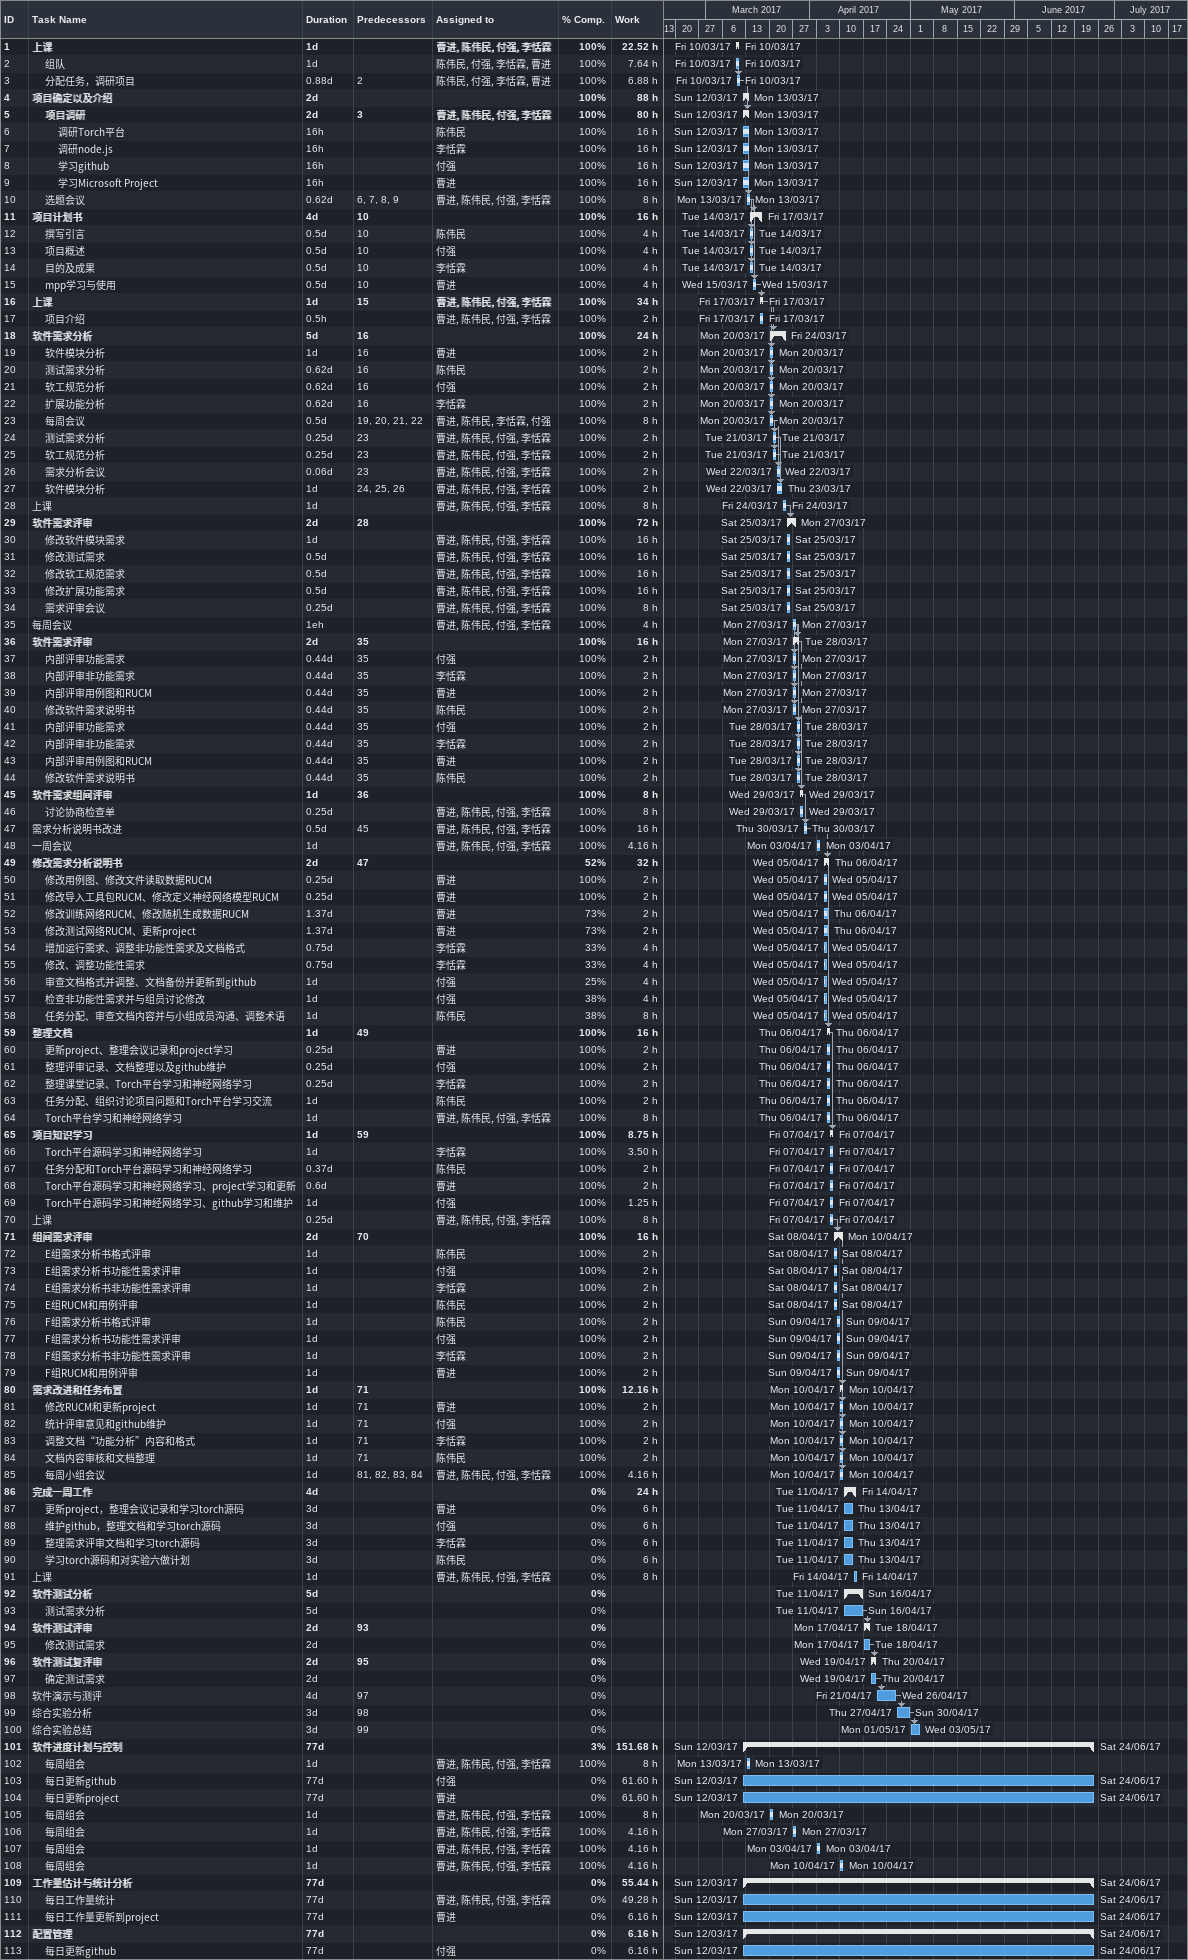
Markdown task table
| ID | Level | Task | Duration | Start | Finish | Predecessors | Resources | % complete | Work (h) |
|---|---|---|---|---|---|---|---|---|---|
| 1 | 1 | **上课** | 1d | 2017-03-10 | 2017-03-10 |  | 曹进, 陈伟民, 付强, 李恬霖 | 100 | 22.52 |
| 2 | 2 | 组队 | 1d | 2017-03-10 | 2017-03-10 |  | 陈伟民, 付强, 李恬霖, 曹进 | 100 | 7.64 |
| 3 | 2 | 分配任务，调研项目 | 0.88d | 2017-03-10 | 2017-03-10 | 2 | 陈伟民, 付强, 李恬霖, 曹进 | 100 | 6.88 |
| 4 | 1 | **项目确定以及介绍** | 2d | 2017-03-12 | 2017-03-13 |  |  | 100 | 88 |
| 5 | 2 | **项目调研** | 2d | 2017-03-12 | 2017-03-13 | 3 | 曹进, 陈伟民, 付强, 李恬霖 | 100 | 80 |
| 6 | 3 | 调研Torch平台 | 16h | 2017-03-12 | 2017-03-13 |  | 陈伟民 | 100 | 16 |
| 7 | 3 | 调研node.js | 16h | 2017-03-12 | 2017-03-13 |  | 李恬霖 | 100 | 16 |
| 8 | 3 | 学习github | 16h | 2017-03-12 | 2017-03-13 |  | 付强 | 100 | 16 |
| 9 | 3 | 学习Microsoft Project | 16h | 2017-03-12 | 2017-03-13 |  | 曹进 | 100 | 16 |
| 10 | 2 | 选题会议 | 0.62d | 2017-03-13 | 2017-03-13 | 6, 7, 8, 9 | 曹进, 陈伟民, 付强, 李恬霖 | 100 | 8 |
| 11 | 1 | **项目计划书** | 4d | 2017-03-14 | 2017-03-17 | 10 |  | 100 | 16 |
| 12 | 2 | 撰写引言 | 0.5d | 2017-03-14 | 2017-03-14 | 10 | 陈伟民 | 100 | 4 |
| 13 | 2 | 项目概述 | 0.5d | 2017-03-14 | 2017-03-14 | 10 | 付强 | 100 | 4 |
| 14 | 2 | 目的及成果 | 0.5d | 2017-03-14 | 2017-03-14 | 10 | 李恬霖 | 100 | 4 |
| 15 | 2 | mpp学习与使用 | 0.5d | 2017-03-15 | 2017-03-15 | 10 | 曹进 | 100 | 4 |
| 16 | 1 | **上课** | 1d | 2017-03-17 | 2017-03-17 | 15 | 曹进, 陈伟民, 付强, 李恬霖 | 100 | 34 |
| 17 | 2 | 项目介绍 | 0.5h | 2017-03-17 | 2017-03-17 |  | 曹进, 陈伟民, 付强, 李恬霖 | 100 | 2 |
| 18 | 1 | **软件需求分析** | 5d | 2017-03-20 | 2017-03-24 | 16 |  | 100 | 24 |
| 19 | 2 | 软件模块分析 | 1d | 2017-03-20 | 2017-03-20 | 16 | 曹进 | 100 | 2 |
| 20 | 2 | 测试需求分析 | 0.62d | 2017-03-20 | 2017-03-20 | 16 | 陈伟民 | 100 | 2 |
| 21 | 2 | 软工规范分析 | 0.62d | 2017-03-20 | 2017-03-20 | 16 | 付强 | 100 | 2 |
| 22 | 2 | 扩展功能分析 | 0.62d | 2017-03-20 | 2017-03-20 | 16 | 李恬霖 | 100 | 2 |
| 23 | 2 | 每周会议 | 0.5d | 2017-03-20 | 2017-03-20 | 19, 20, 21, 22 | 曹进, 陈伟民, 李恬霖, 付强 | 100 | 8 |
| 24 | 2 | 测试需求分析 | 0.25d | 2017-03-21 | 2017-03-21 | 23 | 曹进, 陈伟民, 付强, 李恬霖 | 100 | 2 |
| 25 | 2 | 软工规范分析 | 0.25d | 2017-03-21 | 2017-03-21 | 23 | 曹进, 陈伟民, 付强, 李恬霖 | 100 | 2 |
| 26 | 2 | 需求分析会议 | 0.06d | 2017-03-22 | 2017-03-22 | 23 | 曹进, 陈伟民, 付强, 李恬霖 | 100 | 2 |
| 27 | 2 | 软件模块分析 | 1d | 2017-03-22 | 2017-03-23 | 24, 25, 26 | 曹进, 陈伟民, 付强, 李恬霖 | 100 | 2 |
| 28 | 1 | 上课 | 1d | 2017-03-24 | 2017-03-24 |  | 曹进, 陈伟民, 付强, 李恬霖 | 100 | 8 |
| 29 | 1 | **软件需求评审** | 2d | 2017-03-25 | 2017-03-27 | 28 |  | 100 | 72 |
| 30 | 2 | 修改软件模块需求 | 1d | 2017-03-25 | 2017-03-25 |  | 曹进, 陈伟民, 付强, 李恬霖 | 100 | 16 |
| 31 | 2 | 修改测试需求 | 0.5d | 2017-03-25 | 2017-03-25 |  | 曹进, 陈伟民, 付强, 李恬霖 | 100 | 16 |
| 32 | 2 | 修改软工规范需求 | 0.5d | 2017-03-25 | 2017-03-25 |  | 曹进, 陈伟民, 付强, 李恬霖 | 100 | 16 |
| 33 | 2 | 修改扩展功能需求 | 0.5d | 2017-03-25 | 2017-03-25 |  | 曹进, 陈伟民, 付强, 李恬霖 | 100 | 16 |
| 34 | 2 | 需求评审会议 | 0.25d | 2017-03-25 | 2017-03-25 |  | 曹进, 陈伟民, 付强, 李恬霖 | 100 | 8 |
| 35 | 1 | 每周会议 | 1eh | 2017-03-27 | 2017-03-27 |  | 曹进, 陈伟民, 付强, 李恬霖 | 100 | 4 |
| 36 | 1 | **软件需求评审** | 2d | 2017-03-27 | 2017-03-28 | 35 |  | 100 | 16 |
| 37 | 2 | 内部评审功能需求 | 0.44d | 2017-03-27 | 2017-03-27 | 35 | 付强 | 100 | 2 |
| 38 | 2 | 内部评审非功能需求 | 0.44d | 2017-03-27 | 2017-03-27 | 35 | 李恬霖 | 100 | 2 |
| 39 | 2 | 内部评审用例图和RUCM | 0.44d | 2017-03-27 | 2017-03-27 | 35 | 曹进 | 100 | 2 |
| 40 | 2 | 修改软件需求说明书 | 0.44d | 2017-03-27 | 2017-03-27 | 35 | 陈伟民 | 100 | 2 |
| 41 | 2 | 内部评审功能需求 | 0.44d | 2017-03-28 | 2017-03-28 | 35 | 付强 | 100 | 2 |
| 42 | 2 | 内部评审非功能需求 | 0.44d | 2017-03-28 | 2017-03-28 | 35 | 李恬霖 | 100 | 2 |
| 43 | 2 | 内部评审用例图和RUCM | 0.44d | 2017-03-28 | 2017-03-28 | 35 | 曹进 | 100 | 2 |
| 44 | 2 | 修改软件需求说明书 | 0.44d | 2017-03-28 | 2017-03-28 | 35 | 陈伟民 | 100 | 2 |
| 45 | 1 | **软件需求组间评审** | 1d | 2017-03-29 | 2017-03-29 | 36 |  | 100 | 8 |
| 46 | 2 | 讨论协商检查单 | 0.25d | 2017-03-29 | 2017-03-29 |  | 曹进, 陈伟民, 付强, 李恬霖 | 100 | 8 |
| 47 | 1 | 需求分析说明书改进 | 0.5d | 2017-03-30 | 2017-03-30 | 45 | 曹进, 陈伟民, 付强, 李恬霖 | 100 | 16 |
| 48 | 1 | 一周会议 | 1d | 2017-04-03 | 2017-04-03 |  | 曹进, 陈伟民, 付强, 李恬霖 | 100 | 4.16 |
| 49 | 1 | **修改需求分析说明书** | 2d | 2017-04-05 | 2017-04-06 | 47 |  | 52 | 32 |
| 50 | 2 | 修改用例图、修改文件读取数据RUCM | 0.25d | 2017-04-05 | 2017-04-05 |  | 曹进 | 100 | 2 |
| 51 | 2 | 修改导入工具包RUCM、修改定义神经网络模型RUCM | 0.25d | 2017-04-05 | 2017-04-05 |  | 曹进 | 100 | 2 |
| 52 | 2 | 修改训练网络RUCM、修改随机生成数据RUCM | 1.37d | 2017-04-05 | 2017-04-06 |  | 曹进 | 73 | 2 |
| 53 | 2 | 修改测试网络RUCM、更新project | 1.37d | 2017-04-05 | 2017-04-06 |  | 曹进 | 73 | 2 |
| 54 | 2 | 增加运行需求、调整非功能性需求及文档格式 | 0.75d | 2017-04-05 | 2017-04-05 |  | 李恬霖 | 33 | 4 |
| 55 | 2 | 修改、调整功能性需求 | 0.75d | 2017-04-05 | 2017-04-05 |  | 李恬霖 | 33 | 4 |
| 56 | 2 | 审查文档格式并调整、文档备份并更新到github | 1d | 2017-04-05 | 2017-04-05 |  | 付强 | 25 | 4 |
| 57 | 2 | 检查非功能性需求并与组员讨论修改 | 1d | 2017-04-05 | 2017-04-05 |  | 付强 | 38 | 4 |
| 58 | 2 | 任务分配、审查文档内容并与小组成员沟通、调整术语 | 1d | 2017-04-05 | 2017-04-05 |  | 陈伟民 | 38 | 8 |
| 59 | 1 | **整理文档** | 1d | 2017-04-06 | 2017-04-06 | 49 |  | 100 | 16 |
| 60 | 2 | 更新project、整理会议记录和project学习 | 0.25d | 2017-04-06 | 2017-04-06 |  | 曹进 | 100 | 2 |
| 61 | 2 | 整理评审记录、文档整理以及github维护 | 0.25d | 2017-04-06 | 2017-04-06 |  | 付强 | 100 | 2 |
| 62 | 2 | 整理课堂记录、Torch平台学习和神经网络学习 | 0.25d | 2017-04-06 | 2017-04-06 |  | 李恬霖 | 100 | 2 |
| 63 | 2 | 任务分配、组织讨论项目问题和Torch平台学习交流 | 1d | 2017-04-06 | 2017-04-06 |  | 陈伟民 | 100 | 2 |
| 64 | 2 | Torch平台学习和神经网络学习 | 1d | 2017-04-06 | 2017-04-06 |  | 曹进, 陈伟民, 付强, 李恬霖 | 100 | 8 |
| 65 | 1 | **项目知识学习** | 1d | 2017-04-07 | 2017-04-07 | 59 |  | 100 | 8.75 |
| 66 | 2 | Torch平台源码学习和神经网络学习 | 1d | 2017-04-07 | 2017-04-07 |  | 李恬霖 | 100 | 3.50 |
| 67 | 2 | 任务分配和Torch平台源码学习和神经网络学习 | 0.37d | 2017-04-07 | 2017-04-07 |  | 陈伟民 | 100 | 2 |
| 68 | 2 | Torch平台源码学习和神经网络学习、project学习和更新 | 0.6d | 2017-04-07 | 2017-04-07 |  | 曹进 | 100 | 2 |
| 69 | 2 | Torch平台源码学习和神经网络学习、github学习和维护 | 1d | 2017-04-07 | 2017-04-07 |  | 付强 | 100 | 1.25 |
| 70 | 1 | 上课 | 0.25d | 2017-04-07 | 2017-04-07 |  | 曹进, 陈伟民, 付强, 李恬霖 | 100 | 8 |
| 71 | 1 | **组间需求评审** | 2d | 2017-04-08 | 2017-04-10 | 70 |  | 100 | 16 |
| 72 | 2 | E组需求分析书格式评审 | 1d | 2017-04-08 | 2017-04-08 |  | 陈伟民 | 100 | 2 |
| 73 | 2 | E组需求分析书功能性需求评审 | 1d | 2017-04-08 | 2017-04-08 |  | 付强 | 100 | 2 |
| 74 | 2 | E组需求分析书非功能性需求评审 | 1d | 2017-04-08 | 2017-04-08 |  | 李恬霖 | 100 | 2 |
| 75 | 2 | E组RUCM和用例评审 | 1d | 2017-04-08 | 2017-04-08 |  | 陈伟民 | 100 | 2 |
| 76 | 2 | F组需求分析书格式评审 | 1d | 2017-04-09 | 2017-04-09 |  | 陈伟民 | 100 | 2 |
| 77 | 2 | F组需求分析书功能性需求评审 | 1d | 2017-04-09 | 2017-04-09 |  | 付强 | 100 | 2 |
| 78 | 2 | F组需求分析书非功能性需求评审 | 1d | 2017-04-09 | 2017-04-09 |  | 李恬霖 | 100 | 2 |
| 79 | 2 | F组RUCM和用例评审 | 1d | 2017-04-09 | 2017-04-09 |  | 曹进 | 100 | 2 |
| 80 | 1 | **需求改进和任务布置** | 1d | 2017-04-10 | 2017-04-10 | 71 |  | 100 | 12.16 |
| 81 | 2 | 修改RUCM和更新project | 1d | 2017-04-10 | 2017-04-10 | 71 | 曹进 | 100 | 2 |
| 82 | 2 | 统计评审意见和github维护 | 1d | 2017-04-10 | 2017-04-10 | 71 | 付强 | 100 | 2 |
| 83 | 2 | 调整文档“功能分析”内容和格式 | 1d | 2017-04-10 | 2017-04-10 | 71 | 李恬霖 | 100 | 2 |
| 84 | 2 | 文档内容审核和文档整理 | 1d | 2017-04-10 | 2017-04-10 | 71 | 陈伟民 | 100 | 2 |
| 85 | 2 | 每周小组会议 | 1d | 2017-04-10 | 2017-04-10 | 81, 82, 83, 84 | 曹进, 陈伟民, 付强, 李恬霖 | 100 | 4.16 |
| 86 | 1 | **完成一周工作** | 4d | 2017-04-11 | 2017-04-14 |  |  | 0 | 24 |
| 87 | 2 | 更新project，整理会议记录和学习torch源码 | 3d | 2017-04-11 | 2017-04-13 |  | 曹进 | 0 | 6 |
| 88 | 2 | 维护github，整理文档和学习torch源码 | 3d | 2017-04-11 | 2017-04-13 |  | 付强 | 0 | 6 |
| 89 | 2 | 整理需求评审文档和学习torch源码 | 3d | 2017-04-11 | 2017-04-13 |  | 李恬霖 | 0 | 6 |
| 90 | 2 | 学习torch源码和对实验六做计划 | 3d | 2017-04-11 | 2017-04-13 |  | 陈伟民 | 0 | 6 |
| 91 | 1 | 上课 | 1d | 2017-04-14 | 2017-04-14 |  | 曹进, 陈伟民, 付强, 李恬霖 | 0 | 8 |
| 92 | 1 | **软件测试分析** | 5d | 2017-04-11 | 2017-04-16 |  |  | 0 |  |
| 93 | 2 | 测试需求分析 | 5d | 2017-04-11 | 2017-04-16 |  |  | 0 |  |
| 94 | 1 | **软件测试评审** | 2d | 2017-04-17 | 2017-04-18 | 93 |  | 0 |  |
| 95 | 2 | 修改测试需求 | 2d | 2017-04-17 | 2017-04-18 |  |  | 0 |  |
| 96 | 1 | **软件测试复评审** | 2d | 2017-04-19 | 2017-04-20 | 95 |  | 0 |  |
| 97 | 2 | 确定测试需求 | 2d | 2017-04-19 | 2017-04-20 |  |  | 0 |  |
| 98 | 1 | 软件演示与测评 | 4d | 2017-04-21 | 2017-04-26 | 97 |  | 0 |  |
| 99 | 1 | 综合实验分析 | 3d | 2017-04-27 | 2017-04-30 | 98 |  | 0 |  |
| 100 | 1 | 综合实验总结 | 3d | 2017-05-01 | 2017-05-03 | 99 |  | 0 |  |
| 101 | 1 | **软件进度计划与控制** | 77d | 2017-03-12 | 2017-06-24 |  |  | 3 | 151.68 |
| 102 | 2 | 每周组会 | 1d | 2017-03-13 | 2017-03-13 |  | 曹进, 陈伟民, 付强, 李恬霖 | 100 | 8 |
| 103 | 2 | 每日更新github | 77d | 2017-03-12 | 2017-06-24 |  | 付强 | 0 | 61.60 |
| 104 | 2 | 每日更新project | 77d | 2017-03-12 | 2017-06-24 |  | 曹进 | 0 | 61.60 |
| 105 | 2 | 每周组会 | 1d | 2017-03-20 | 2017-03-20 |  | 曹进, 陈伟民, 付强, 李恬霖 | 100 | 8 |
| 106 | 2 | 每周组会 | 1d | 2017-03-27 | 2017-03-27 |  | 曹进, 陈伟民, 付强, 李恬霖 | 100 | 4.16 |
| 107 | 2 | 每周组会 | 1d | 2017-04-03 | 2017-04-03 |  | 曹进, 陈伟民, 付强, 李恬霖 | 100 | 4.16 |
| 108 | 2 | 每周组会 | 1d | 2017-04-10 | 2017-04-10 |  | 曹进, 陈伟民, 付强, 李恬霖 | 100 | 4.16 |
| 109 | 1 | **工作量估计与统计分析** | 77d | 2017-03-12 | 2017-06-24 |  |  | 0 | 55.44 |
| 110 | 2 | 每日工作量统计 | 77d | 2017-03-12 | 2017-06-24 |  | 曹进, 陈伟民, 付强, 李恬霖 | 0 | 49.28 |
| 111 | 2 | 每日工作量更新到project | 77d | 2017-03-12 | 2017-06-24 |  | 曹进 | 0 | 6.16 |
| 112 | 1 | **配置管理** | 77d | 2017-03-12 | 2017-06-24 |  |  | 0 | 6.16 |
| 113 | 2 | 每日更新github | 77d | 2017-03-12 | 2017-06-24 |  | 付强 | 0 | 6.16 |
